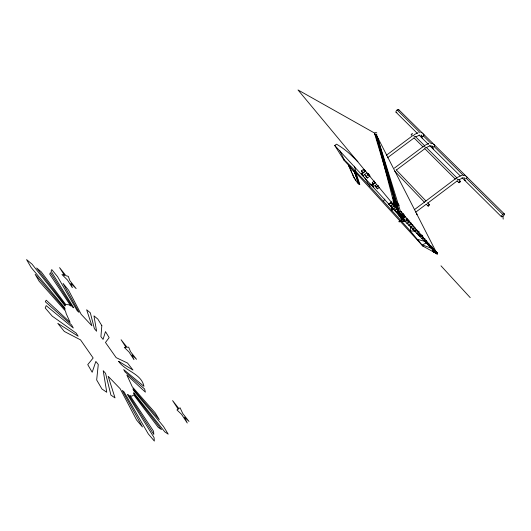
<?xml version="1.0" encoding="UTF-8"?>
<svg xmlns="http://www.w3.org/2000/svg" width="531" height="531" viewBox="0 0 531 531"><rect width="100%" height="100%" fill="white"/><g stroke="black" fill="none" stroke-linecap="round" stroke-linejoin="round"><path stroke-width="0.8" d="M358.518 182.219L358.086 182.538L358.093 182.033M370.014 183.859L369.895 186.335L410.277 230.905L423.008 246.172L437.166 253.957L437.059 253.088L434.657 250.32L434.192 249.955L433.568 250.426L432.818 249.683L433.542 249.072L432.712 249.577L402.232 218.506L403.879 217.232L400.301 213.966L403.281 213.535M410.616 226.279L410.277 230.905L414.983 231.124M365.726 171.327L363.523 169.369L361.545 170.843L361.472 171.54L363.091 173.292M374.335 181.018L372.337 182.511L372.238 183.182L373.286 184.31M433.309 249.942L432.4 251.355L437.192 253.851L432.792 251.024L437.232 253.619L433.196 250.4L437.225 253.506L435.526 252.079M436.469 253.015L433.708 249.298L432.798 249.67M393.783 208.935L391.832 210.316L392.568 207.309M404.21 215.075L402.989 216.436L404.031 217.564M365.242 171.082L363.523 169.369L365.255 171.221C358.671 175.336 362.461 172.23 363.138 175.867M371.946 184.98L372.57 185.299M373.552 187.071L373.519 186.627M371.959 184.881L372.145 185.538M373.512 187.025C372.171 186.135 374.202 187.702 373.386 186.388M373.466 187.065L371.992 184.901L373.233 186.826L372.762 186.408M433.11 249.975L434.019 249.597L433.143 250.008M399.193 216.177L399.551 215.739A1.142 1.002 -15.1 0 1 400.089 215.506M400.201 215.891L399.312 216.562L374.78 134.21M376.818 132.956A1.347 1.115 -17.8 0 0 374.541 133.42A1.347 1.115 -17.8 0 0 375.928 134.847L400.513 217.876L401.409 217.199L401.257 216.21M400.799 217.783L400.918 218.175L401.522 217.584M383.588 201.116L384.869 199.092M404.197 219.668L402.783 218.427L404.463 220.246M403.195 219.283L403.029 218.971C403.215 219.383 404.509 221.188 404.516 220.212M426.506 240.789L425.298 242.236L427.329 241.877M427.475 242.282L426.406 243.344L429.114 243.205M397.035 208.112L394.666 210.422L397.507 209.254M396.557 205.869L393.312 208.955L396.69 207.203M354.376 171.931C353.985 173.053 355.597 171.705 354.376 171.931L358.392 182.478L354.754 172.343M353.852 170.471C354.157 171.905 354.223 169.07 354.137 171.267C353.746 172.389 355.365 171.042 354.137 171.267L344.081 160.322L334.756 145.487L336.528 144.173A102.105 87.754 -29.6 0 1 350.838 154.899L357.901 161.743M375.928 134.847L376.811 134.336M395.847 203.884L391.964 207.502L396.106 205.384M399.664 216.124L396.325 212.214L398.104 210.555M395.144 201.873L390.537 205.962L395.522 203.532M431.165 248.057L432.134 247.2L430.9 247.791L431.962 246.975L431.657 246.57L430.11 247.021L431.404 246.231L429.738 246.649L430.887 245.541L429.021 245.939L429.918 245.216M409.773 220.923L406.819 223.332L410.536 222.635M423.419 237.045L421.581 238.505L424.813 238.605M425.072 239.069L423.433 240.37L426.214 240.317M413.038 225.157L410.496 227.162L414.153 226.89M428.583 243.623L427.528 244.459L429.048 244.233M429.32 244.506L428.344 245.269L429.692 244.99M406.865 219.94L404.98 221.4L407.967 220.677M398.243 214.258L399.146 213.568M431.796 248.674L432.712 247.97L431.577 248.462L432.473 247.658L431.364 248.249M432.599 249.47L433.389 248.866L434.019 249.597M434.57 251.409L435.008 251.044L434.617 251.455M435.115 251.19L434.637 251.475L435.095 251.163M434.531 251.369L435.128 251.209M435.327 251.475L435.035 251.867M435.447 251.641L434.969 251.8L435.393 251.561M436.628 253.221L436.396 252.318L435.466 252.291L435.805 252.119L434.657 250.32M435.493 252.311L435.845 252.165M435.208 251.143L436.867 252.856L437.166 253.957L435.924 252.285M432.712 249.577L433.482 248.999M433.588 249.132L432.904 249.769M433.316 250.181L433.986 249.67M433.382 250.24L434.099 249.822M433.568 250.426L434.252 250.028M433.754 250.605L434.345 250.154M433.701 250.552L434.444 250.287M433.966 250.811L434.524 250.393M434.073 250.917L434.61 250.513M434.185 251.03L434.703 250.639M434.265 251.103L434.77 250.725M433.814 250.665L434.331 251.176L434.829 250.798M434.491 251.329L434.962 250.984M434.703 251.535L435.181 251.276M434.763 251.594L435.234 251.349M434.331 251.176L434.916 251.747L435.294 251.428M434.929 251.063L437.126 253.181L435.891 251.906L437.126 253.181L435.486 251.694L435.115 251.94M435.559 251.794L435.188 252.013L435.898 252.238M435.679 251.953L435.367 252.185M435.453 252.271L435.785 252.092M435.699 252.51L436.024 252.411M404.529 217.398L405.385 216.568M408.246 221.852L407.669 220.69L408.697 219.914M399.173 213.668L398.27 214.351L334.756 145.487M402.299 218.719L403.66 217.69L400.135 213.874M414.691 209.453L455.585 178.648M403.022 219.004L402.83 218.54L405.511 216.515M402.929 218.712L404.562 217.478M405.73 219.044L406.169 219.323L407.197 218.294M415.733 212.161L426.406 204.116M427.501 203.293L457.251 180.865M391.898 201.68L388.758 204.043L396.325 212.214L401.688 211.61M393.159 200.738L394.414 199.795L392.343 197.333M350.533 167.119L348.913 165.46L348.628 165.665L353.58 176.916A5.994 1.035 53.1 0 0 357.994 183.281L359.786 184.436L355.923 172.648L354.31 170.989M367.412 177.965L370.061 175.987L366.782 172.88L364.797 174.36L367.412 177.965L364.173 174.46M358.783 184.144L359.387 184.669L359.752 184.211M394.341 168.148L423.346 146.47M371.979 185.067L375.092 182.737M373.651 184.071L372.058 185.266L373.014 186.607M372.231 185.478L373.784 184.317M374.786 185.591L375.178 185.823L376.658 184.43M396.617 169.82L424.966 148.627M379.605 187.237L377.468 188.837L376.565 187.085L378.576 185.584M359.474 184.423L355.398 173.04L355.923 172.648M353.58 176.916L352.538 173.71M386.442 155.211L412.58 135.724M387.391 157.84L414.18 137.861M366.503 176.206L368.494 174.719L367.651 173.703M357.994 183.281L358.272 183.069A5.994 1.035 53.1 0 1 357.396 182.067M372.443 185.717L372.563 186.056M344.081 160.322L344.446 160.05L339.767 150.671M375.278 182.465L371.946 184.927L373.373 186.441L372.145 184.98M411.591 223.08L408.651 225.244L412.693 224.467M432.36 249.231L433.216 248.647M431.657 246.57L430.449 247.346L431.962 246.975M432.055 248.933L432.984 248.335M458.698 179.81L463.311 177.839M432.154 249.026L432.904 248.223L431.942 248.82M396.896 112.373A1.852 0.923 -45.1 0 1 395.947 111.749A1.852 0.923 -45.1 0 1 397.155 109.977L397.905 109.578A1.852 0.923 -45.1 0 1 398.854 110.209M457.158 177.5L462.255 175.19M419.224 231.669L416.523 233.368L419.742 233.189M426.38 147.605L428.975 146.231L430.973 145.806M424.88 145.361L428.066 143.715M414.1 134.628L418.222 132.704M415.581 136.852L419.895 135.1M415.01 227.5L412.335 229.067L415.64 229.014M400.035 216.363L399.571 216.714L399.458 216.329M399.823 213.462L401.907 212.407M416.808 229.644L414.18 230.972L418.269 231.164M426.532 242.84L422.371 244.897L432.241 248.574M396.942 202.842L399.013 205.318L396.989 202.862M419.961 233.759L417.877 234.755L421.163 234.901M396.325 212.214L397.712 211.637M401.197 214.922L403.354 214.073M393.391 202.251L395.714 201.355M393.398 202.258L394.945 201.661M403.819 218.115L402.339 218.619L403.852 218.414M428.789 143.476L427.86 143.788M433.913 249.577L432.984 249.842M400.401 217.484L400.945 217.252A1.142 1.002 -15.1 0 0 400.673 215.533M422.683 235.943L419.722 236.627L422.596 236.58M421.999 235.114L418.8 235.691L422.649 235.757M404.861 220.962L401.814 221.46L404.901 221.009M404.795 220.889L401.715 221.347L401.038 217.325M401.648 215.4L404.635 215.115M363.005 175.788L363.005 175.19M463.809 175.097L465.083 175.363M431.796 143.178L432.752 143.45M417.605 239.454L424.747 241.32M420.997 132.511L421.953 132.79M437.219 253.738L432.606 251.203L437.166 253.957L377.083 136.328M375.092 133.367L297.991 89.931L394.725 206.227L380.422 151.308M361.863 173.756L362.235 174.102M363.144 175.834L361.837 174.367M363.211 175.655C358.385 172.163 368.846 172.947 363.523 169.369L365.421 171.274M372.045 184.927L373.16 186.149M404.257 220.458L404.602 220.524L404.33 219.96M432.957 250.831L437.232 253.619L433.09 250.619M386.455 170.112L400.016 215.712M435.52 252.013L437.205 253.393L435.533 251.913M403.328 218.619L403.786 219.124M403.235 219.23L404.071 220.292M361.85 173.823L362.633 174.639L361.989 173.936M435.513 251.853L437.172 253.287L435.52 251.754M435.666 251.74L436.993 252.995M398.728 109.685L504.377 213.947A2.031 0.73 -43.2 0 1 502.552 216.509A2.031 0.73 -43.2 0 1 501.735 215.533A2.031 0.73 -43.2 0 1 504.377 213.947M397.155 109.977L419.988 132.551M423.406 135.929L431.358 143.788M434.185 146.583L463.55 175.608M466.47 178.496L502.817 214.431M396.073 112.267L417.26 133.274M419.025 135.02L428.437 144.359M429.612 145.527L460.211 175.867M461.977 177.619L501.397 216.714M415.428 136.567L424.534 145.64M426.234 147.326L456.786 177.772M458.585 179.564L460.331 181.303A0.996 0.412 -43.7 0 1 459.481 182.598A0.996 0.412 -43.7 0 1 459.01 182.06A0.996 0.412 -43.7 0 1 460.331 181.303M414.047 137.894L423.141 146.974M424.833 148.667L455.346 179.133M457.138 180.925L458.884 182.671M362.64 175.442L362.242 174.951M362.427 175.203L362.208 174.925L362.885 175.608M365.428 171.347L363.523 169.369L365.116 170.989M403.852 220.113L403.666 219.807L404.124 220.305M403.613 219.847L404.071 220.345M367.897 173.783L368.979 174.885M435.798 251.767L437.126 253.181M363.523 169.369L365.54 171.44M367.771 173.644L369.012 174.911M396.139 169.827L425.962 200.99M427.714 202.829L429.426 204.614M394.752 171.161L424.521 202.351M426.274 204.189L427.979 205.975M344.446 160.05A335.439 281.888 -53.1 0 1 352.67 168.148L369.895 186.335L364.857 177.918M400.135 213.794L403.772 218.075L400.752 214.809M403.122 216.953L403.593 217.451L403.593 216.92M367.897 173.657L368.979 174.825M361.545 170.843L363.231 172.668M372.337 182.511L373.618 183.985M375.151 185.551L376.565 187.085M403.188 215.851L404.483 217.245M406.169 219.071L407.669 220.69M374.853 186.009L377.468 188.837M399.551 215.739L400.474 217.265M401.058 217.637L402.412 219.104L402.232 218.506M422.961 246.198L354.23 170.882M440.989 265.825L470.22 297.652M348.628 165.665L355.398 173.04M364.107 169.575L365.474 171.168M437.02 253.672L400.308 210.834L377.176 136.513M397.407 203.36L399.007 205.265M404.356 220.007L403.487 218.872L404.33 220M348.913 165.46L350.234 168.46M350.891 169.96L351.88 172.21M354.33 171.473L358.206 182.279M362.208 174.122L362.653 175.422M375.55 134.901L399.777 216.515L401.17 218.022L376.565 134.569M401.263 217.438L401.376 217.823M354.416 166.19L355.909 171.546M390.982 205.597L391.832 210.316M502.957 216.23L503.182 219.117M433.117 147.525A1.354 1.115 -7.8 0 1 431.922 146.344M422.351 136.872A1.341 1.095 -8.9 0 1 421.435 135.166M466.045 176.405A1.407 1.228 -17.5 0 1 466.922 177.832A1.407 1.228 -17.5 0 1 465.335 178.847A1.407 1.228 -17.5 0 1 464.187 177.593M456.142 178.224A1.394 0.392 52.6 0 1 456.879 178.655A1.394 0.392 52.6 0 1 457.702 179.777M465.362 180.633A1.401 1.195 -8.6 0 1 464.466 179.743M433.475 144.551A1.361 1.168 -21.5 0 1 434.677 145.733A1.361 1.168 -21.5 0 1 433.21 146.941A1.361 1.168 -21.5 0 1 432.015 145.753M433.575 148.833A1.354 1.135 -12.5 0 1 432.466 147.359M423.891 146.058A1.347 0.372 53.5 0 1 424.674 146.549A1.347 0.372 53.5 0 1 425.477 147.784M423.048 133.958A1.347 1.148 -22.7 0 1 423.851 135.292A1.347 1.148 -22.7 0 1 422.331 136.275A1.347 1.148 -22.7 0 1 421.269 135.113M422.503 138.146A1.341 1.115 -13.6 0 1 421.674 137.323M413.118 135.319A1.334 0.365 53.8 0 1 413.775 135.677A1.334 0.365 53.8 0 1 414.565 136.759M411.824 135.027A0.956 0.451 -44.5 0 1 411.16 134.808A0.956 0.451 -44.5 0 1 411.99 133.779A0.956 0.451 -44.5 0 1 412.653 133.998M416.57 213.98A0.996 0.418 -42.3 0 1 416.769 214.75M356.089 180.374A5.994 1.035 53.1 0 1 355.292 179.219M354.927 178.655A5.994 1.035 53.1 0 1 354.602 178.117M354.31 177.613A5.994 1.035 53.1 0 1 354.064 177.135M101.839 325.656L100.91 336.674L103.06 339.395L105.483 331.616L109.16 337.636L105.463 342.468L116.163 357.642L127.526 363.031L132.989 370.054L118.572 361.292C125.13 371.136 141.339 373.399 143.961 386.329L123.683 369.596L125.057 371.926L144.611 388.997L145.388 392.157L126.823 374.939L132.272 386.794L155.132 412.773L159.287 419.57L132.962 388.732L133.586 390.497L163.482 426.439L168.214 434.172L164.71 431.789L133.726 392.694L133.779 393.783L161.497 429.592L158.225 427.362L133.779 394.945L131.688 396.239L129.929 395.495L153.572 431.285L153.817 434.418L128.575 394.925L127.327 394.394L154.07 437.617L154.335 441.069L148.255 433.847L124.002 391.832L122.249 390.458L142.447 426.964L136.606 420.028L120.192 388.752L108.171 376.3L115.015 397.898L110.926 395.104L105.576 373.366L103.213 370.698L106.758 392.263L101.912 388.957L96.675 379.97L98.281 364.492L95.859 361.445L92.182 372.251L87.741 364.624L93.157 357.994L80.539 339.88L64.324 331.457L57.779 323.359L78.183 336.236L76.205 333.149L52.244 316.157L45.215 307.98L46.177 305.624L73.311 328.025L71.585 324.965L45.288 301.741L46.217 300.201L70.125 322.363L66.163 313.589L65.532 311.1L39.194 281.291L35.146 274.341L65.081 309.314L64.676 307.714L31.143 267.465L26.55 259.573L32.033 264.146L65.101 305.989L65.346 305.206L36.659 268.009L41.206 271.799L65.798 304.575L68.731 304.728L70.756 305.969L49.715 274.149L50.392 272.635L72.329 306.938L73.749 307.807L51.062 271.149L51.766 269.582L57.567 276.691L77.247 310.808L79.066 312.381L63.056 283.421L68.519 290.112L81.183 314.319L91.903 325.802L86.646 309.759L90.336 312.839L94.379 328.656L96.596 331.225L93.967 315.865L97.817 319.078L101.839 325.656M434.889 250.891L434.411 251.256L434.916 250.924M178.15 409.096L176.936 409.939L181.609 414.386L187.251 423.015L184.456 417.1L189.003 421.428L182.757 413.503L180.055 407.781L178.887 408.591L172.595 400.606L178.15 409.096M403.009 218.991L399.066 221.619L403.009 218.991M403.182 219.263L399.106 221.931L403.182 219.27M391.851 202.849L388.758 204.043L391.851 202.849M125.98 347.294L124.287 347.393L129.02 352L133.985 359.673L131.914 354.814L136.527 359.308L130.653 351.861L128.641 347.148L127.009 347.234L121.088 339.734L125.98 347.294M64.417 275.237L61.935 274.507L67.43 279.963L72.349 287.676L70.789 283.288L76.139 288.605L69.84 280.627L68.326 276.379L65.924 275.675L59.578 267.637L64.417 275.237M428.404 205.975A0.996 0.412 -42.7 0 0 429.479 204.707A0.996 0.412 -42.7 0 0 428.225 205.192A0.996 0.412 -42.7 0 0 428.404 205.975"/></g></svg>
